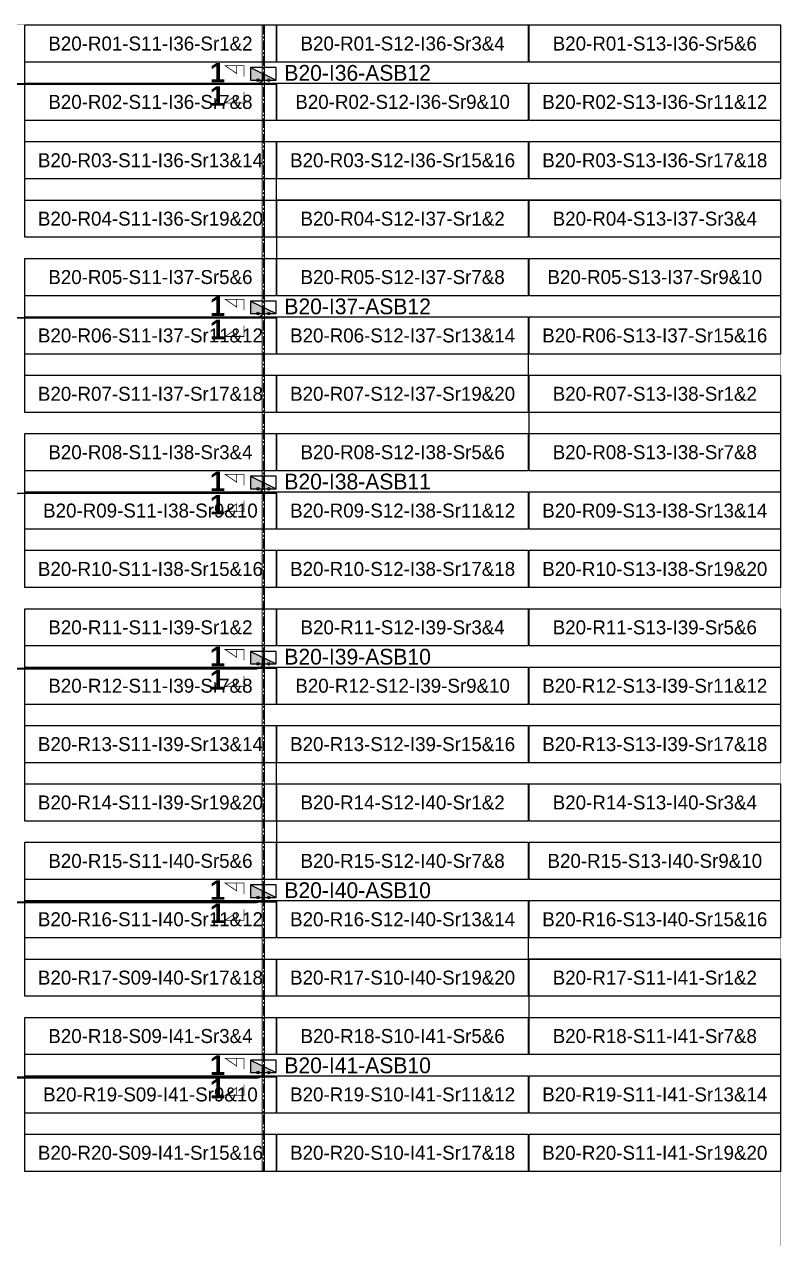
# Model space of a CAD drawing. Header units: metres. Extents: x 530144 to 530565, y 2673807 to 2674119.
# Drawn here: x 530468.3 to 530565.4, y 2673963.1 to 2674119.2 of the extents above; entities that cross this region are included whole.
import ezdxf
from ezdxf.enums import TextEntityAlignment as Align

# ---------------------------------------------------------------- set-up
doc = ezdxf.new("R2010")
doc.units = ezdxf.units.M
doc.linetypes.add('CENTER', pattern=[2, 1.25, -0.25, 0.25, -0.25])
doc.layers.add('Boundary-12.5 MW Block', color=6, linetype='Continuous', lineweight=9)
doc.layers.add('PILE', color=1, linetype='Continuous', lineweight=15)
for name, color, linetype in [('DC Trench BL-20', 40, 'Continuous'), ('E-Inverter Grouping', 2, 'Continuous'), ('Inverter Block-20', 7, 'Continuous'), ('LT Cable(AG) INV to LT Panel BL-20', 2, 'Continuous'), ('Messenger Wire-Block-20 (Master Path)', 30, 'Continuous'), ('Messenger Wire-Block-20 (MW Path)', 191, 'Continuous'), ('MMS Table Block-20', 8, 'Continuous'), ('Plan Line - DC BL-20', 40, 'Continuous'), ('Section Marking BL-20', 2, 'Continuous')]:
    doc.layers.add(name, color=color, linetype=linetype)
doc.styles.add('BoldTextStyle', font='arialbd.ttf')
doc.styles.get("Standard").update_dxf_attribs({"font": 'Adani Regular.ttf'})

# ---------------------------------------------------------------- blocks, each defined once
blk = doc.blocks.new('MMS Table (32.292 x 4.788)')
at = {"color": 0}
blk.add_lwpolyline([(0, -0.002), (0, 4.786), (32.292, 4.786), (32.292, -0.002)], close=True, dxfattribs=at)
at = {"color": 7}
blk.add_attdef('ID1', text='', height=1.8, dxfattribs=at).set_placement((16.146, 2.392), align=Align.MIDDLE_CENTER)
blk = doc.blocks.new('Inverter Block')
h = blk.add_hatch(color=0)
h.dxf.hatch_style = 1
h.paths.add_polyline_path([(-1.46, 2.27), (-1.46, 0.85), (1.46, 0.85)])
at = {"color": 0}
blk.add_lwpolyline([(1.46, 2.27), (-1.46, 2.27), (-1.46, 0.85), (1.46, 0.85)], close=True, dxfattribs=at)
blk.add_lwpolyline([(-1.46, 2.27), (1.46, 0.85)], dxfattribs=at)
at = {"layer": 'PILE'}
for centre in [(-0.61, 0.85), (0.61, 0.85)]:
    blk.add_circle(centre, 0.156, dxfattribs=at)
at = {"color": 7}
blk.add_attdef('ID', (-1.46, 3.01), '', height=1.8, dxfattribs=at)

msp = doc.modelspace()

# ---------------------------------------------------------------- linework, layer by layer
at = {"layer": 'Boundary-12.5 MW Block', "const_width": 0.05}
msp.add_lwpolyline([(530144.4, 2674119.08), (530565.39, 2674119.08), (530565.39, 2673814.29), (530209.08, 2673814.29), (530209.08, 2673806.79), (530176.79, 2673806.79), (530176.79, 2673971.79), (530144.4, 2673971.79)], close=True, dxfattribs=at)
at = {"layer": 'DC Trench BL-20', "color": 40, "const_width": 0.15}
msp.add_lwpolyline([(530499.12, 2674119.08), (530498.82, 2674119.08), (530498.82, 2673971.79), (530499.12, 2673971.79)], close=True, dxfattribs=at)
at = {"layer": 'E-Inverter Grouping', "color": 3}
for points in [[(530565.39, 2674119.08), (530565.39, 2674099.29), (530500.61, 2674099.29), (530500.61, 2674091.79), (530468.32, 2674091.79), (530468.32, 2674119.08)], [(530500.71, 2674089.08), (530500.71, 2674096.58), (530565.39, 2674096.58), (530565.39, 2674076.79), (530533, 2674076.79), (530533, 2674069.29), (530468.32, 2674069.29), (530468.32, 2674089.08)], [(530565.39, 2674046.79), (530468.32, 2674046.79), (530468.32, 2674066.58), (530533.1, 2674066.58), (530533.1, 2674074.08), (530565.39, 2674074.08)], [(530565.39, 2674044.08), (530565.39, 2674024.29), (530500.61, 2674024.29), (530500.61, 2674016.79), (530468.32, 2674016.79), (530468.32, 2674044.08)], [(530500.71, 2674014.08), (530500.71, 2674021.58), (530565.39, 2674021.58), (530565.39, 2674001.79), (530533, 2674001.79), (530533, 2673994.29), (530468.32, 2673994.29), (530468.32, 2674014.08)], [(530565.39, 2673971.79), (530468.32, 2673971.79), (530468.32, 2673991.58), (530533.1, 2673991.58), (530533.1, 2673999.08), (530565.39, 2673999.08)]]:
    msp.add_lwpolyline(points, close=True, dxfattribs=at)
at = {"layer": 'LT Cable(AG) INV to LT Panel BL-20', "color": 5}
for points in [[(530362.82, 2673987.25, -0.316836), (530362.22, 2673988.1), (530362.22, 2673991.22, 0.221878), (530361.9, 2673991.91), (530355.28, 2673997.46, -0.221878), (530354.95, 2673998.15), (530354.95, 2673999.84, 0.029185), (530354.95, 2673999.94), (530354.86, 2674000.7, -0.029185), (530354.85, 2674000.8), (530354.85, 2674110.64, -0.414214), (530355.75, 2674111.54), (530498.07, 2674111.54, 0.414214), (530498.97, 2674112.44), (530498.97, 2674112.69)], [(530362.82, 2673987.32, -0.300496), (530362.27, 2673988.15), (530362.27, 2673991.24, 0.221878), (530361.95, 2673991.93), (530355.33, 2673997.48, -0.221878), (530355, 2673998.17), (530355, 2673999.84, 0.029185), (530355, 2673999.95), (530354.91, 2674000.7, -0.029185), (530354.9, 2674000.81), (530354.9, 2674080.59, -0.414214), (530355.8, 2674081.49), (530498.07, 2674081.49, 0.414214), (530498.97, 2674082.39), (530498.97, 2674082.69)], [(530364.89, 2673987.3), (530363.22, 2673987.3, -0.414214), (530362.32, 2673988.2), (530362.32, 2673991.27, 0.221878), (530362, 2673991.96), (530355.38, 2673997.51, -0.221878), (530355.05, 2673998.2), (530355.05, 2673999.84, 0.029185), (530355.05, 2673999.95), (530354.96, 2674000.71, -0.029185), (530354.95, 2674000.81), (530354.95, 2674058.04, -0.414214), (530355.85, 2674058.94), (530498.07, 2674058.94, 0.414214), (530498.97, 2674059.84), (530498.97, 2674060.19)], [(530366.83, 2673987.38), (530363.3, 2673987.38, -0.414214), (530362.4, 2673988.28), (530362.4, 2673991.3, 0.221878), (530362.07, 2673991.99), (530355.45, 2673997.54, -0.221878), (530355.13, 2673998.23), (530355.13, 2673999.85, 0.029185), (530355.12, 2673999.95), (530355.03, 2674000.71, -0.029185), (530355.03, 2674000.82), (530355.03, 2674035.46, -0.414214), (530355.93, 2674036.36), (530498.07, 2674036.36, 0.414214), (530498.97, 2674037.26), (530498.97, 2674037.69)], [(530366.83, 2673987.4), (530363.32, 2673987.4, -0.414214), (530362.42, 2673988.3), (530362.42, 2673991.31, 0.221878), (530362.1, 2673992), (530355.48, 2673997.55, -0.221878), (530355.15, 2673998.24), (530355.15, 2673999.85, 0.029185), (530355.15, 2673999.96), (530355.06, 2674000.71, -0.029185), (530355.05, 2674000.82), (530355.05, 2674005.44, -0.414214), (530355.95, 2674006.34), (530498.07, 2674006.34, 0.414214), (530498.97, 2674007.24), (530498.97, 2674007.69)], [(530366.83, 2673987.45), (530363.37, 2673987.45, -0.414214), (530362.47, 2673988.35), (530362.47, 2673991.34, 0.221878), (530362.15, 2673992.03), (530355.53, 2673997.58, -0.221878), (530355.2, 2673998.27), (530355.2, 2673999.85, 0.029185), (530355.2, 2673999.96), (530355.11, 2674000.71, -0.029185), (530355.1, 2674000.82), (530355.1, 2674005.39, -0.414214), (530356, 2674006.29), (530404.31, 2674006.29, -0.414214), (530405.21, 2674005.39), (530405.21, 2673984.69, 0.414214), (530406.11, 2673983.79), (530498.07, 2673983.79, 0.414214), (530498.97, 2673984.69), (530498.97, 2673985.19)]]:
    msp.add_lwpolyline(points, format="xyb", dxfattribs=at)
at = {"layer": 'Messenger Wire-Block-20 (Master Path)'}
for points in [[(530354.95, 2674111.44), (530500.61, 2674111.44)], [(530354.95, 2674081.44), (530500.61, 2674081.44)], [(530354.95, 2674058.94), (530500.61, 2674058.94)], [(530354.95, 2674036.44), (530500.61, 2674036.44)], [(530354.95, 2674006.44), (530500.61, 2674006.44)], [(530405.36, 2673983.94), (530500.61, 2673983.94)]]:
    msp.add_lwpolyline(points, dxfattribs=at)
at = {"layer": 'Messenger Wire-Block-20 (MW Path)', "const_width": 0.1}
for points in [[(530354.95, 2674111.44), (530500.61, 2674111.44)], [(530354.95, 2674081.44), (530500.61, 2674081.44)], [(530354.95, 2674058.94), (530500.61, 2674058.94)], [(530354.95, 2674036.44), (530500.61, 2674036.44)], [(530354.95, 2674006.44), (530500.61, 2674006.44)], [(530405.36, 2673983.94), (530500.61, 2673983.94)]]:
    msp.add_lwpolyline(points, dxfattribs=at)
at = {"layer": 'Plan Line - DC BL-20', "color": 6, "linetype": 'CENTER'}
msp.add_lwpolyline([(530498.97, 2674119.08), (530498.97, 2673971.79)], dxfattribs=at)
at = {"layer": 'Section Marking BL-20', "color": 94, "lineweight": 35, "true_color": 0x00a500, "const_width": 0.1}
for points in [[(530496.47, 2674112.44), (530496.47, 2674113.83), (530494.07, 2674113.83), (530495.55, 2674112.82), (530495.55, 2674113.83)], [(530496.47, 2674110.44), (530496.47, 2674109.05), (530494.07, 2674109.05), (530495.55, 2674110.06), (530495.55, 2674109.05)], [(530496.47, 2674082.44), (530496.47, 2674083.83), (530494.07, 2674083.83), (530495.55, 2674082.82), (530495.55, 2674083.83)], [(530496.47, 2674080.44), (530496.47, 2674079.05), (530494.07, 2674079.05), (530495.55, 2674080.06), (530495.55, 2674079.05)], [(530496.47, 2674059.94), (530496.47, 2674061.33), (530494.07, 2674061.33), (530495.55, 2674060.32), (530495.55, 2674061.33)], [(530496.47, 2674057.94), (530496.47, 2674056.55), (530494.07, 2674056.55), (530495.55, 2674057.56), (530495.55, 2674056.55)], [(530496.47, 2674037.44), (530496.47, 2674038.83), (530494.07, 2674038.83), (530495.55, 2674037.82), (530495.55, 2674038.83)], [(530496.47, 2674035.44), (530496.47, 2674034.05), (530494.07, 2674034.05), (530495.55, 2674035.06), (530495.55, 2674034.05)], [(530496.47, 2674007.44), (530496.47, 2674008.83), (530494.07, 2674008.83), (530495.55, 2674007.82), (530495.55, 2674008.83)], [(530496.47, 2674005.44), (530496.47, 2674004.05), (530494.07, 2674004.05), (530495.55, 2674005.06), (530495.55, 2674004.05)], [(530496.47, 2673984.94), (530496.47, 2673986.33), (530494.07, 2673986.33), (530495.55, 2673985.32), (530495.55, 2673986.33)], [(530496.47, 2673982.94), (530496.47, 2673981.55), (530494.07, 2673981.55), (530495.55, 2673982.56), (530495.55, 2673981.55)]]:
    msp.add_lwpolyline(points, dxfattribs=at)

# ---------------------------------------------------------------- block references
at = {"layer": 'Inverter Block-20'}
ref = msp.add_blockref('Inverter Block', (530498.97, 2674111.03), dxfattribs=dict(at, xscale=1.124999999976148, yscale=1.124999999976148, zscale=1.124999999976148))
ref.add_attrib('ID', 'B20-I36-ASB12', (530501.67, 2674111.9), dxfattribs={"layer": '0', "color": 7, "height": 2.025})
ref = msp.add_blockref('Inverter Block', (530498.97, 2674081.03), dxfattribs=dict(at, xscale=1.124999999976148, yscale=1.124999999976148, zscale=1.124999999976148))
ref.add_attrib('ID', 'B20-I37-ASB12', (530501.67, 2674081.9), dxfattribs={"layer": '0', "color": 7, "height": 2.025})
ref = msp.add_blockref('Inverter Block', (530498.97, 2674058.53), dxfattribs=dict(at, xscale=1.124999999976148, yscale=1.124999999976148, zscale=1.124999999976148))
ref.add_attrib('ID', 'B20-I38-ASB11', (530501.67, 2674059.4), dxfattribs={"layer": '0', "color": 7, "height": 2.025})
ref = msp.add_blockref('Inverter Block', (530498.97, 2674036.03), dxfattribs=dict(at, xscale=1.124999999976148, yscale=1.124999999976148, zscale=1.124999999976148))
ref.add_attrib('ID', 'B20-I39-ASB10', (530501.67, 2674036.9), dxfattribs={"layer": '0', "color": 7, "height": 2.025})
ref = msp.add_blockref('Inverter Block', (530498.97, 2674006.03), dxfattribs=dict(at, xscale=1.124999999976148, yscale=1.124999999976148, zscale=1.124999999976148))
ref.add_attrib('ID', 'B20-I40-ASB10', (530501.67, 2674006.9), dxfattribs={"layer": '0', "color": 7, "height": 2.025})
ref = msp.add_blockref('Inverter Block', (530498.97, 2673983.53), dxfattribs=dict(at, xscale=1.124999999976148, yscale=1.124999999976148, zscale=1.124999999976148))
ref.add_attrib('ID', 'B20-I41-ASB10', (530501.67, 2673984.4), dxfattribs={"layer": '0', "color": 7, "height": 2.025})
at = {"layer": 'MMS Table Block-20'}
for p, values in [((530468.32, 2674114.29), {'ID1': 'B20-R01-S11-I36-Sr1&2'}), ((530500.71, 2674114.29), {'ID1': 'B20-R01-S12-I36-Sr3&4'}), ((530533.1, 2674114.29), {'ID1': 'B20-R01-S13-I36-Sr5&6'}), ((530468.32, 2674106.79), {'ID1': 'B20-R02-S11-I36-Sr7&8'}), ((530500.71, 2674106.79), {'ID1': 'B20-R02-S12-I36-Sr9&10'}), ((530533.1, 2674106.79), {'ID1': 'B20-R02-S13-I36-Sr11&12'}), ((530468.32, 2674099.29), {'ID1': 'B20-R03-S11-I36-Sr13&14'}), ((530500.71, 2674099.29), {'ID1': 'B20-R03-S12-I36-Sr15&16'}), ((530533.1, 2674099.29), {'ID1': 'B20-R03-S13-I36-Sr17&18'}), ((530468.32, 2674091.79), {'ID1': 'B20-R04-S11-I36-Sr19&20'}), ((530500.71, 2674091.79), {'ID1': 'B20-R04-S12-I37-Sr1&2'}), ((530533.1, 2674091.79), {'ID1': 'B20-R04-S13-I37-Sr3&4'}), ((530468.32, 2674084.29), {'ID1': 'B20-R05-S11-I37-Sr5&6'}), ((530500.71, 2674084.29), {'ID1': 'B20-R05-S12-I37-Sr7&8'}), ((530533.1, 2674084.29), {'ID1': 'B20-R05-S13-I37-Sr9&10'}), ((530468.32, 2674076.79), {'ID1': 'B20-R06-S11-I37-Sr11&12'}), ((530500.71, 2674076.79), {'ID1': 'B20-R06-S12-I37-Sr13&14'}), ((530533.1, 2674076.79), {'ID1': 'B20-R06-S13-I37-Sr15&16'}), ((530468.32, 2674069.29), {'ID1': 'B20-R07-S11-I37-Sr17&18'}), ((530500.71, 2674069.29), {'ID1': 'B20-R07-S12-I37-Sr19&20'}), ((530533.1, 2674069.29), {'ID1': 'B20-R07-S13-I38-Sr1&2'}), ((530468.32, 2674061.79), {'ID1': 'B20-R08-S11-I38-Sr3&4'}), ((530500.71, 2674061.79), {'ID1': 'B20-R08-S12-I38-Sr5&6'}), ((530533.1, 2674061.79), {'ID1': 'B20-R08-S13-I38-Sr7&8'}), ((530468.32, 2674054.29), {'ID1': 'B20-R09-S11-I38-Sr9&10'}), ((530500.71, 2674054.29), {'ID1': 'B20-R09-S12-I38-Sr11&12'}), ((530533.1, 2674054.29), {'ID1': 'B20-R09-S13-I38-Sr13&14'}), ((530468.32, 2674046.79), {'ID1': 'B20-R10-S11-I38-Sr15&16'}), ((530500.71, 2674046.79), {'ID1': 'B20-R10-S12-I38-Sr17&18'}), ((530533.1, 2674046.79), {'ID1': 'B20-R10-S13-I38-Sr19&20'}), ((530468.32, 2674039.29), {'ID1': 'B20-R11-S11-I39-Sr1&2'}), ((530500.71, 2674039.29), {'ID1': 'B20-R11-S12-I39-Sr3&4'}), ((530533.1, 2674039.29), {'ID1': 'B20-R11-S13-I39-Sr5&6'}), ((530468.32, 2674031.79), {'ID1': 'B20-R12-S11-I39-Sr7&8'}), ((530500.71, 2674031.79), {'ID1': 'B20-R12-S12-I39-Sr9&10'}), ((530533.1, 2674031.79), {'ID1': 'B20-R12-S13-I39-Sr11&12'}), ((530468.32, 2674024.29), {'ID1': 'B20-R13-S11-I39-Sr13&14'}), ((530500.71, 2674024.29), {'ID1': 'B20-R13-S12-I39-Sr15&16'}), ((530533.1, 2674024.29), {'ID1': 'B20-R13-S13-I39-Sr17&18'}), ((530468.32, 2674016.79), {'ID1': 'B20-R14-S11-I39-Sr19&20'}), ((530500.71, 2674016.79), {'ID1': 'B20-R14-S12-I40-Sr1&2'}), ((530533.1, 2674016.79), {'ID1': 'B20-R14-S13-I40-Sr3&4'}), ((530468.32, 2674009.29), {'ID1': 'B20-R15-S11-I40-Sr5&6'}), ((530500.71, 2674009.29), {'ID1': 'B20-R15-S12-I40-Sr7&8'}), ((530533.1, 2674009.29), {'ID1': 'B20-R15-S13-I40-Sr9&10'}), ((530468.32, 2674001.79), {'ID1': 'B20-R16-S11-I40-Sr11&12'}), ((530500.71, 2674001.79), {'ID1': 'B20-R16-S12-I40-Sr13&14'}), ((530533.1, 2674001.79), {'ID1': 'B20-R16-S13-I40-Sr15&16'}), ((530468.32, 2673994.29), {'ID1': 'B20-R17-S09-I40-Sr17&18'}), ((530500.71, 2673994.29), {'ID1': 'B20-R17-S10-I40-Sr19&20'}), ((530533.1, 2673994.29), {'ID1': 'B20-R17-S11-I41-Sr1&2'}), ((530468.32, 2673986.79), {'ID1': 'B20-R18-S09-I41-Sr3&4'}), ((530500.71, 2673986.79), {'ID1': 'B20-R18-S10-I41-Sr5&6'}), ((530533.1, 2673986.79), {'ID1': 'B20-R18-S11-I41-Sr7&8'}), ((530468.32, 2673979.29), {'ID1': 'B20-R19-S09-I41-Sr9&10'}), ((530500.71, 2673979.29), {'ID1': 'B20-R19-S10-I41-Sr11&12'}), ((530533.1, 2673979.29), {'ID1': 'B20-R19-S11-I41-Sr13&14'}), ((530468.32, 2673971.79), {'ID1': 'B20-R20-S09-I41-Sr15&16'}), ((530500.71, 2673971.79), {'ID1': 'B20-R20-S10-I41-Sr17&18'}), ((530533.1, 2673971.79), {'ID1': 'B20-R20-S11-I41-Sr19&20'})]:
    msp.add_blockref('MMS Table (32.292 x 4.788)', p, dxfattribs=at).add_auto_attribs(values)

# ---------------------------------------------------------------- texts
at = {"layer": 'Section Marking BL-20', "color": 94, "true_color": 0x00a500, "style": 'BoldTextStyle'}
for p in [(530493.07, 2674112.94), (530493.07, 2674109.94), (530493.07, 2674082.94), (530493.07, 2674079.94), (530493.07, 2674060.44), (530493.07, 2674057.44), (530493.07, 2674037.94), (530493.07, 2674034.94), (530493.07, 2674007.94), (530493.07, 2674004.94), (530493.07, 2673985.44), (530493.07, 2673982.44)]:
    msp.add_text('1', height=2.5, dxfattribs=at).set_placement(p, align=Align.MIDDLE_CENTER)

doc.saveas('drawing.dxf')
